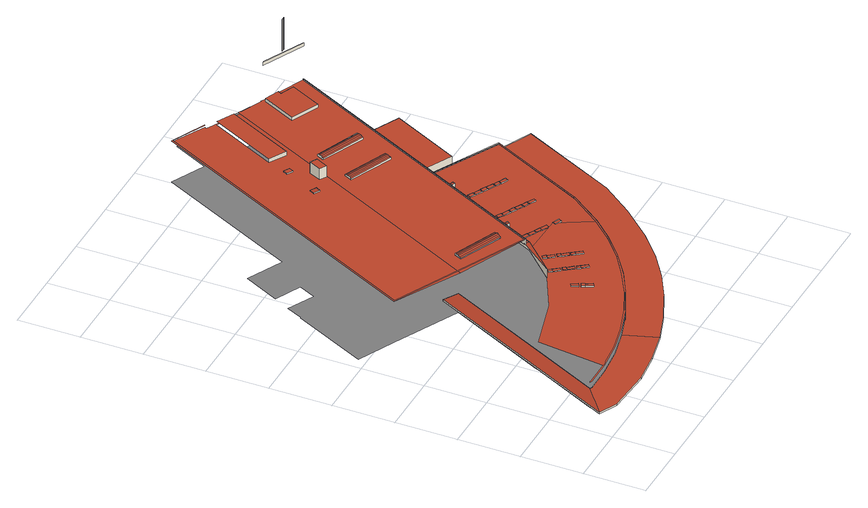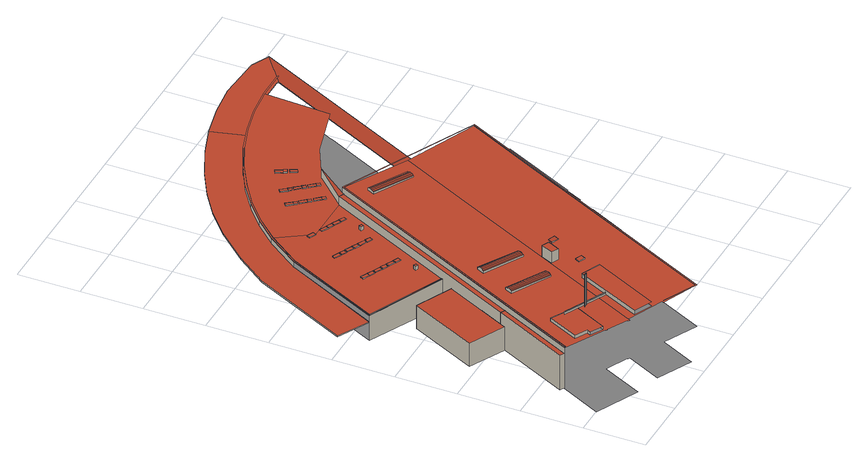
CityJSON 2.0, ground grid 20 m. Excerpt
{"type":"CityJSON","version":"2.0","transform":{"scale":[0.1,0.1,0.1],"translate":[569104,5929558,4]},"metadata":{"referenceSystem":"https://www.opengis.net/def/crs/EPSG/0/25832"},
"CityObjects":{
"building1":{"type":"Building","attributes":{"Grundfläche 2D":"9472.435403","Grundhöhe NN":"4.618"},"children":["building1-1","building1-2","building1-3","building1-4","building1-5","building1-6","building1-7","building1-8","building1-9","building1-10","building1-11","building1-12","building1-13","building1-14","building1-15","building1-16","building1-17","building1-18","building1-19","building1-20","building1-21","building1-22","building1-23","building1-24","building1-25","building1-26","building1-27","building1-28","building1-29","building1-30","building1-31","building1-32","building1-33","building1-34","building1-35","building1-36"],"geometry":[{"type":"MultiSurface","lod":"3","boundaries":[[[0,1,2,3,4,5]],[[6,7,8,9]],[[10,11,12,13,14,5,4,3,15,16,17,18,19,20,21,22,23]],[[6,24,25,26]],[[27,28,29,30,31,2,1,0,32,33,34,35,36,37,38,39,40,41,42,43,26,25,44,45,46,47,48,49,50]],[[15,3,2,31]],[[24,6,9,51]],[[52,53,54,55]],[[56,53,52,57]],[[58,59,60,61]],[[62,56,57,63]],[[64,62,63,65]],[[66,64,65,67]],[[68,66,67,69]],[[70,71,68,69]],[[58,61,22,21,72]],[[24,73,44,25]],[[73,24,51,74]],[[16,15,31,30,75]],[[63,57,52,55,76,77,70,69,67,65]],[[58,72,78,59]],[[16,75,17]],[[75,30,29,18,17]],[[73,79,45,44]],[[79,73,74,80]],[[81,82,83,84,85,86,80,74,51,9,8,87,88,89,90,91,92,93,94,95,96,97,98,99,100,101,102,103,104,105,106,107,108,109,110,111,112,113,114,115,116,117,118,119]],[[120,121,122,123,124,125,126,127,128,129],[130,131,132,133],[134,135,136,137]],[[79,138,46,45]],[[19,18,29,28]],[[138,79,80,86]],[[139,140,141,142,143,144,145,146,147,148,149,150]],[[78,151,152,153,60,59]],[[20,19,154,155,156,157,21]],[[158,159,137,136]],[[159,160,134,137]],[[161,162,163,164,165,166,167,168,169,170]],[[138,171,47,46]],[[172,160,159,158]],[[28,27,50,155,154,19]],[[172,158,136,135]],[[160,172,135,134]],[[171,138,86,85]],[[167,173,174,168]],[[152,146,145,153]],[[175,169,168,174]],[[170,169,175,176]],[[161,170,176,177]],[[162,161,177,178]],[[179,180,133,132]],[[181,182,183,83,82,184,72,21,157]],[[163,162,178,185]],[[164,163,185,186]],[[187,165,164,186]],[[188,189,190,191,192,193,194,195,196,197,198,199]],[[178,177,176,175,174,173,187,186,185]],[[193,200,201,194]],[[188,202,203,189]],[[204,195,194,201]],[[196,195,204,205]],[[197,196,205,206]],[[49,156,155,50]],[[198,197,206,207]],[[171,208,48,47]],[[199,198,207,209]],[[188,199,209,202]],[[210,180,179,211]],[[212,213,214,215,216,217,218,219,129,128,127,220],[221,222,223,224,225,226],[76,227,228,71,70,77],[167,166,165,187,173],[193,192,191,190,189,203,229,200]],[[212,220,148,147]],[[157,156,49,181]],[[183,208,84,83]],[[211,179,132,131]],[[200,229,203,202,209,207,206,205,204,201]],[[182,181,230]],[[151,78,72,184,231]],[[208,183,182,230,48]],[[231,184,82,81]],[[232,233,226,225]],[[221,226,233,234]],[[235,236,237,234,233,232]],[[223,222,237,236]],[[235,232,225,224]],[[151,231,81,119]],[[224,223,236,235]],[[238,239,240,241]],[[242,238,241,243]],[[244,245,246,247]],[[248,242,243,249]],[[250,248,249,251]],[[252,250,251,253]],[[254,252,253,255]],[[256,257,258,259,260,261]],[[262,254,255,263]],[[264,262,263,265]],[[266,264,265,267]]],"semantics":{"surfaces":[{"type":"WallSurface"},{"type":"RoofSurface"},{"type":"GroundSurface"}],"values":[0,0,1,0,1,0,0,1,1,1,1,1,1,1,0,0,0,0,0,0,0,1,0,0,0,2,1,0,0,0,1,0,1,0,0,0,0,1,0,0,0,0,0,0,1,1,1,1,0,0,1,1,0,0,0,0,0,1,1,1,0,1,0,1,1,1,1,0,0,0,0,0,1,1,0,0,0,0,1,0,0,0,0,0,0,0,0,0,0,0,0,0,0,0]}}]},
"building1-1":{"type":"BuildingInstallation","parents":["building1"],"geometry":[{"type":"MultiSurface","lod":"3","boundaries":[[[268,269,270,271]],[[270,269,272,273]],[[271,270,273,274]],[[268,271,274,275]],[[269,268,275,272]]],"semantics":{"surfaces":[{"type":"RoofSurface"},{"type":"WallSurface"}],"values":[0,1,1,1,1]}}]},
"building1-2":{"type":"BuildingInstallation","parents":["building1"],"geometry":[{"type":"MultiSurface","lod":"3","boundaries":[[[276,277,278,279,280]],[[281,282,278,277]],[[279,278,282,283]],[[280,279,283,284]],[[284,285,281,277,276,280]]],"semantics":{"surfaces":[{"type":"RoofSurface"},{"type":"WallSurface"}],"values":[0,1,1,1,1]}}]},
"building1-3":{"type":"BuildingInstallation","parents":["building1"],"geometry":[{"type":"MultiSurface","lod":"3","boundaries":[[[286,287,288,289]],[[290,291,289,288]],[[286,289,291,292]],[[292,293,287,286]],[[288,287,293,290]]],"semantics":{"surfaces":[{"type":"RoofSurface"},{"type":"WallSurface"}],"values":[0,1,1,1,1]}}]},
"building1-4":{"type":"BuildingInstallation","parents":["building1"],"geometry":[{"type":"MultiSurface","lod":"3","boundaries":[[[294,295,296,297]],[[296,295,298,299]],[[297,296,299,300]],[[294,297,300,301]],[[295,294,301,298]]],"semantics":{"surfaces":[{"type":"RoofSurface"},{"type":"WallSurface"}],"values":[0,1,1,1,1]}}]},
"building1-5":{"type":"BuildingInstallation","parents":["building1"],"geometry":[{"type":"MultiSurface","lod":"3","boundaries":[[[302,303,304,305]],[[305,304,306,307]],[[302,305,307,308]],[[303,302,308,309]],[[304,303,309,306]]],"semantics":{"surfaces":[{"type":"RoofSurface"},{"type":"WallSurface"}],"values":[0,1,1,1,1]}}]},
"building1-6":{"type":"BuildingInstallation","parents":["building1"],"geometry":[{"type":"MultiSurface","lod":"3","boundaries":[[[310,311,312,313]],[[310,313,314,315]],[[311,310,315,316]],[[312,311,316,317]],[[313,312,317,314]]],"semantics":{"surfaces":[{"type":"RoofSurface"},{"type":"WallSurface"}],"values":[0,1,1,1,1]}}]},
"building1-7":{"type":"BuildingInstallation","parents":["building1"],"geometry":[{"type":"MultiSurface","lod":"3","boundaries":[[[318,319,320,321,322,323]],[[324,325,321,320]],[[323,322,321,325,326,327]],[[327,328,318,323]],[[328,329,319,318]],[[329,324,320,319]]],"semantics":{"surfaces":[{"type":"RoofSurface"},{"type":"WallSurface"}],"values":[0,1,1,1,1,1]}}]},
"building1-8":{"type":"BuildingInstallation","parents":["building1"],"geometry":[{"type":"MultiSurface","lod":"3","boundaries":[[[330,331,332,333]],[[334,335,330,333]],[[336,331,330,335,337]],[[336,338,332,331]],[[333,332,338,334]]],"semantics":{"surfaces":[{"type":"RoofSurface"},{"type":"WallSurface"}],"values":[0,1,1,1,1]}}]},
"building1-9":{"type":"BuildingInstallation","parents":["building1"],"geometry":[{"type":"MultiSurface","lod":"3","boundaries":[[[339,340,341,342]],[[343,344,340,339]],[[344,345,341,340]],[[342,341,345,346]],[[343,339,342,346,347]]],"semantics":{"surfaces":[{"type":"RoofSurface"},{"type":"WallSurface"}],"values":[0,1,1,1,1]}}]},
"building1-10":{"type":"BuildingInstallation","parents":["building1"],"geometry":[{"type":"MultiSurface","lod":"3","boundaries":[[[348,349,350,351]],[[351,350,352,353]],[[348,351,353,354]],[[349,348,354,355]],[[350,349,355,352]]],"semantics":{"surfaces":[{"type":"RoofSurface"},{"type":"WallSurface"}],"values":[0,1,1,1,1]}}]},
"building1-11":{"type":"BuildingInstallation","parents":["building1"],"geometry":[{"type":"MultiSurface","lod":"3","boundaries":[[[356,357,358,359]],[[359,358,360,361]],[[356,359,361,362]],[[357,356,362,363]],[[358,357,363,360]]],"semantics":{"surfaces":[{"type":"RoofSurface"},{"type":"WallSurface"}],"values":[0,1,1,1,1]}}]},
"building1-12":{"type":"BuildingInstallation","parents":["building1"],"geometry":[{"type":"MultiSurface","lod":"3","boundaries":[[[364,365,366,367]],[[364,367,368,369]],[[365,364,369,370]],[[366,365,370,371]],[[367,366,371,368]]],"semantics":{"surfaces":[{"type":"RoofSurface"},{"type":"WallSurface"}],"values":[0,1,1,1,1]}}]},
"building1-13":{"type":"BuildingInstallation","parents":["building1"],"geometry":[{"type":"MultiSurface","lod":"3","boundaries":[[[372,373,374,375]],[[375,374,376,377]],[[372,375,377,378]],[[373,372,378,379]],[[374,373,379,376]]],"semantics":{"surfaces":[{"type":"RoofSurface"},{"type":"WallSurface"}],"values":[0,1,1,1,1]}}]},
"building1-14":{"type":"BuildingInstallation","parents":["building1"],"geometry":[{"type":"MultiSurface","lod":"3","boundaries":[[[380,381,382,383,384]],[[385,386,380,384]],[[382,381,380,386,387,388]],[[383,382,388,389]],[[389,385,384,383]]],"semantics":{"surfaces":[{"type":"RoofSurface"},{"type":"WallSurface"}],"values":[0,1,1,1,1]}}]},
"building1-15":{"type":"BuildingInstallation","parents":["building1"],"geometry":[{"type":"MultiSurface","lod":"3","boundaries":[[[390,391,392,393]],[[394,395,391,390]],[[392,391,395,396]],[[396,397,393,392]],[[390,393,397,394]]],"semantics":{"surfaces":[{"type":"RoofSurface"},{"type":"WallSurface"}],"values":[0,1,1,1,1]}}]},
"building1-16":{"type":"BuildingInstallation","parents":["building1"],"geometry":[{"type":"MultiSurface","lod":"3","boundaries":[[[398,399,400,401]],[[401,400,402,403]],[[398,401,403,404]],[[399,398,404,405]],[[400,399,405,402]]],"semantics":{"surfaces":[{"type":"RoofSurface"},{"type":"WallSurface"}],"values":[0,1,1,1,1]}}]},
"building1-17":{"type":"BuildingInstallation","parents":["building1"],"geometry":[{"type":"MultiSurface","lod":"3","boundaries":[[[406,407,408,409]],[[409,408,410,411]],[[406,409,411,412]],[[407,406,412,413]],[[408,407,413,410]]],"semantics":{"surfaces":[{"type":"RoofSurface"},{"type":"WallSurface"}],"values":[0,1,1,1,1]}}]},
"building1-18":{"type":"BuildingInstallation","parents":["building1"],"geometry":[{"type":"MultiSurface","lod":"3","boundaries":[[[414,415,416,417]],[[417,416,418,419]],[[414,417,419,420]],[[415,414,420,421]],[[416,415,421,418]]],"semantics":{"surfaces":[{"type":"RoofSurface"},{"type":"WallSurface"}],"values":[0,1,1,1,1]}}]},
"building1-19":{"type":"BuildingInstallation","parents":["building1"],"geometry":[{"type":"MultiSurface","lod":"3","boundaries":[[[422,423,424,425]],[[425,424,426,427]],[[422,425,427,428]],[[423,422,428,429]],[[424,423,429,426]]],"semantics":{"surfaces":[{"type":"RoofSurface"},{"type":"WallSurface"}],"values":[0,1,1,1,1]}}]},
"building1-20":{"type":"BuildingInstallation","parents":["building1"],"geometry":[{"type":"MultiSurface","lod":"3","boundaries":[[[430,431,432,433]],[[433,432,434,435]],[[430,433,435,436]],[[431,430,436,437]],[[432,431,437,434]]],"semantics":{"surfaces":[{"type":"RoofSurface"},{"type":"WallSurface"}],"values":[0,1,1,1,1]}}]},
"building1-21":{"type":"BuildingInstallation","parents":["building1"],"geometry":[{"type":"MultiSurface","lod":"3","boundaries":[[[438,439,440,441]],[[441,440,442,443]],[[438,441,443,444]],[[439,438,444,445]],[[440,439,445,442]]],"semantics":{"surfaces":[{"type":"RoofSurface"},{"type":"WallSurface"}],"values":[0,1,1,1,1]}}]},
"building1-22":{"type":"BuildingInstallation","parents":["building1"],"geometry":[{"type":"MultiSurface","lod":"3","boundaries":[[[446,447,448,449,450]],[[451,452,448,447]],[[452,453,449,448]],[[453,454,450,449]],[[447,446,450,454,20,451]]],"semantics":{"surfaces":[{"type":"RoofSurface"},{"type":"WallSurface"}],"values":[0,1,1,1,1]}}]},
"building1-23":{"type":"BuildingInstallation","parents":["building1"],"geometry":[{"type":"MultiSurface","lod":"3","boundaries":[[[455,456,457,458]],[[458,457,459,460]],[[455,458,460,461]],[[456,455,461,462]],[[457,456,462,459]]],"semantics":{"surfaces":[{"type":"RoofSurface"},{"type":"WallSurface"}],"values":[0,1,1,1,1]}}]},
"building1-24":{"type":"BuildingInstallation","parents":["building1"],"geometry":[{"type":"MultiSurface","lod":"3","boundaries":[[[463,464,465,466]],[[463,466,467,468]],[[466,465,469,467]],[[464,463,468,470]],[[465,464,470,469]]],"semantics":{"surfaces":[{"type":"RoofSurface"},{"type":"WallSurface"}],"values":[0,1,1,1,1]}}]},
"building1-25":{"type":"BuildingInstallation","parents":["building1"],"geometry":[{"type":"MultiSurface","lod":"3","boundaries":[[[471,472,473,474]],[[474,473,475,476]],[[471,474,476,477]],[[472,471,477,478]],[[473,472,478,475]]],"semantics":{"surfaces":[{"type":"RoofSurface"},{"type":"WallSurface"}],"values":[0,1,1,1,1]}}]},
"building1-26":{"type":"BuildingInstallation","parents":["building1"],"geometry":[{"type":"MultiSurface","lod":"3","boundaries":[[[479,480,481,482]],[[482,481,483,484]],[[479,482,484,485]],[[480,479,485,486]],[[481,480,486,483]]],"semantics":{"surfaces":[{"type":"RoofSurface"},{"type":"WallSurface"}],"values":[0,1,1,1,1]}}]},
"building1-27":{"type":"BuildingInstallation","parents":["building1"],"geometry":[{"type":"MultiSurface","lod":"3","boundaries":[[[487,488,489,490]],[[490,489,491,492]],[[487,490,492,493]],[[488,487,493,494]],[[489,488,494,491]]],"semantics":{"surfaces":[{"type":"RoofSurface"},{"type":"WallSurface"}],"values":[0,1,1,1,1]}}]},
"building1-28":{"type":"BuildingInstallation","parents":["building1"],"geometry":[{"type":"MultiSurface","lod":"3","boundaries":[[[495,496,497,498]],[[498,497,499,500]],[[495,498,500,501]],[[496,495,501,502]],[[497,496,502,499]]],"semantics":{"surfaces":[{"type":"RoofSurface"},{"type":"WallSurface"}],"values":[0,1,1,1,1]}}]},
"building1-29":{"type":"BuildingInstallation","parents":["building1"],"geometry":[{"type":"MultiSurface","lod":"3","boundaries":[[[503,504,505,506]],[[506,505,507,508]],[[503,506,508,509]],[[504,503,509,510]],[[505,504,510,507]]],"semantics":{"surfaces":[{"type":"RoofSurface"},{"type":"WallSurface"}],"values":[0,1,1,1,1]}}]},
"building1-30":{"type":"BuildingInstallation","parents":["building1"],"geometry":[{"type":"MultiSurface","lod":"3","boundaries":[[[511,512,513,514]],[[514,513,515,516]],[[511,514,516,517]],[[512,511,517,518]],[[513,512,518,515]]],"semantics":{"surfaces":[{"type":"RoofSurface"},{"type":"WallSurface"}],"values":[0,1,1,1,1]}}]},
"building1-31":{"type":"BuildingInstallation","parents":["building1"],"geometry":[{"type":"MultiSurface","lod":"3","boundaries":[[[519,520,521,522]],[[522,521,523,524]],[[519,522,524,525]],[[520,519,525,526]],[[521,520,526,523]]],"semantics":{"surfaces":[{"type":"RoofSurface"},{"type":"WallSurface"}],"values":[0,1,1,1,1]}}]},
"building1-32":{"type":"BuildingInstallation","parents":["building1"],"geometry":[{"type":"MultiSurface","lod":"3","boundaries":[[[527,528,529,530]],[[530,529,531,532]],[[527,530,532,533]],[[528,527,533,534]],[[529,528,534,531]]],"semantics":{"surfaces":[{"type":"RoofSurface"},{"type":"WallSurface"}],"values":[0,1,1,1,1]}}]},
"building1-33":{"type":"BuildingInstallation","parents":["building1"],"geometry":[{"type":"MultiSurface","lod":"3","boundaries":[[[535,536,537,538]],[[538,537,539,540]],[[535,538,540,541]],[[536,535,541,542]],[[537,536,542,539]]],"semantics":{"surfaces":[{"type":"RoofSurface"},{"type":"WallSurface"}],"values":[0,1,1,1,1]}}]},
"building1-34":{"type":"BuildingInstallation","parents":["building1"],"geometry":[{"type":"MultiSurface","lod":"3","boundaries":[[[543,544,545,546]],[[547,548,546,545]],[[543,546,548,549]],[[544,543,549,550]],[[550,547,545,544]]],"semantics":{"surfaces":[{"type":"RoofSurface"},{"type":"WallSurface"}],"values":[0,1,1,1,1]}}]},
"building1-35":{"type":"BuildingInstallation","parents":["building1"],"geometry":[{"type":"MultiSurface","lod":"3","boundaries":[[[551,552,553,554]],[[554,553,555,556]],[[551,554,556,557]],[[552,551,557,558]],[[553,552,558,555]]],"semantics":{"surfaces":[{"type":"RoofSurface"},{"type":"WallSurface"}],"values":[0,1,1,1,1]}}]},
"building1-36":{"type":"BuildingInstallation","parents":["building1"],"geometry":[{"type":"MultiSurface","lod":"3","boundaries":[[[559,560,561,562]],[[561,560,563,564]],[[562,561,564,565]],[[559,562,565,566]],[[560,559,566,563]]],"semantics":{"surfaces":[{"type":"RoofSurface"},{"type":"WallSurface"}],"values":[0,1,1,1,1]}}]},
"building2":{"type":"Building","attributes":{"Grundfläche 2D":"1965.142736","Grundhöhe NN":"11.114"},"geometry":[{"type":"Solid","lod":"3","boundaries":[[[[567,568,569,570,571,572,573,574,575,576,577,578,579,580,581,582,583,584]],[[575,585,586,587,588,589,590,591,592,576]],[[588,593,594,595,589]],[[568,567,596,597]],[[569,568,597,598]],[[570,569,598,599]],[[571,570,599,600]],[[572,571,600,601]],[[573,572,601,602]],[[574,573,602,603]],[[575,574,603,604]],[[585,575,604,605]],[[586,585,605,606]],[[587,586,606,607]],[[588,587,607,608]],[[609,594,593,588,608,610]],[[595,594,609,611]],[[589,595,611,612]],[[590,589,612,613]],[[591,590,613,614]],[[592,591,614,615]],[[576,592,615,616]],[[577,576,616,617]],[[578,577,617,618]],[[579,578,618,619]],[[580,579,619,620]],[[581,580,620,621]],[[582,581,621,622]],[[583,582,622,623]],[[584,583,623,624]],[[567,584,624,596]],[[606,605,604,603,602,601,600,599,598,597,596,624,623,622,621,620,619,618,617,616,615,614,613,612,611,609,610,608,607]]]],"semantics":{"surfaces":[{"type":"RoofSurface"},{"type":"WallSurface"},{"type":"GroundSurface"}],"values":[[0,0,0,1,1,1,1,1,1,1,1,1,1,1,1,1,1,1,1,1,1,1,1,1,1,1,1,1,1,1,1,2]]}}]},
"building3":{"type":"Building","attributes":{"Grundfläche 2D":"313.853342","Grundhöhe NN":"4.739"},"geometry":[{"type":"Solid","lod":"3","boundaries":[[[[625,626,627,628]],[[629,630,628,627]],[[630,631,625,628]],[[631,632,626,625]],[[632,629,627,626]],[[632,631,630,629]]]],"semantics":{"surfaces":[{"type":"RoofSurface"},{"type":"WallSurface"},{"type":"GroundSurface"}],"values":[[0,1,1,1,1,2]]}}]},
"building4":{"type":"Building","attributes":{"Grundfläche 2D":"46.265901","Grundhöhe NN":"4.729"},"geometry":[{"type":"Solid","lod":"3","boundaries":[[[[151,231,184,633]],[[231,151,634,635]],[[184,231,635,636]],[[633,184,636,637]],[[151,633,637,634]],[[635,634,637,636]]]],"semantics":{"surfaces":[{"type":"RoofSurface"},{"type":"WallSurface"},{"type":"GroundSurface"}],"values":[[0,1,1,1,1,2]]}}]}
},
"vertices":[
[470,182,95],[551,219,95],[552,219,95],[552,219,93],[551,219,93],[470,182,93],[554,216,93],[472,179,93],[472,179,6],[554,216,6],[219,338,100],[201,122,93],[294,133,93],[383,153,93],[384,154,93],[632,265,93],[706,316,93],[708,318,93],[774,376,93],[837,443,93],[773,549,96],[617,552,100],[516,449,100],[393,385,100],[634,261,93],[634,261,95],[554,216,95],[912,545,95],[837,443,95],[774,376,95],[707,317,95],[632,265,95],[384,154,95],[383,153,95],[294,133,95],[201,122,95],[115,122,95],[111,123,95],[106,122,95],[114,118,95],[201,119,95],[295,129,95],[384,150,95],[472,179,95],[709,314,95],[776,373,95],[840,441,95],[916,545,95],[1069,858,95],[1064,856,95],[913,547,95],[634,261,6],[576,627,156],[444,692,148],[442,688,146],[574,624,155],[446,697,150],[578,632,158],[617,552,131],[601,560,132],[598,554,132],[516,449,131],[449,701,151],[581,637,159],[451,706,150],[583,641,158],[453,710,148],[585,646,156],[454,713,146],[586,649,155],[586,649,148],[454,713,142],[617,552,130],[709,314,93],[709,314,6],[707,317,93],[574,624,148],[585,646,148],[601,560,130],[776,373,93],[776,373,6],[925,1222,6],[940,1215,6],[824,977,6],[1069,858,6],[916,545,6],[840,441,6],[384,150,6],[295,129,6],[201,119,6],[114,118,6],[106,122,6],[214,340,6],[214,342,6],[372,664,6],[158,769,6],[40,827,6],[156,1065,6],[157,1065,6],[182,1117,6],[268,1075,6],[294,1129,6],[213,1168,6],[210,1170,6],[266,1286,6],[383,1229,6],[606,1686,6],[716,1632,6],[772,1745,6],[885,1690,6],[830,1576,6],[836,1573,6],[835,1570,6],[904,1537,6],[905,1539,6],[909,1536,6],[973,1668,6],[1111,1600,6],[1046,1468,6],[1045,1468,6],[713,1624,146],[716,1630,146],[608,1682,151],[333,1118,150],[331,1114,150],[275,999,150],[162,769,150],[383,662,140],[651,1212,140],[826,1569,140],[744,1604,144],[800,1576,141],[696,1362,141],[639,1390,144],[646,1263,141],[669,1251,140],[650,1212,140],[627,1224,141],[840,441,93],[716,1630,153],[716,1632,153],[606,1686,153],[300,1059,153],[299,1058,153],[158,769,153],[598,554,153],[1045,1468,153],[1042,1470,153],[596,558,153],[162,769,153],[608,1682,153],[1045,1468,130],[1045,1468,150],[598,554,150],[912,545,93],[913,547,93],[1064,856,93],[823,974,100],[650,1212,179],[627,1224,179],[646,1263,179],[669,1153,151],[671,1157,150],[674,1162,148],[675,1165,146],[675,1165,142],[665,1143,142],[663,1140,142],[663,1140,146],[665,1143,148],[667,1148,150],[916,545,93],[669,1251,179],[795,1075,148],[795,1075,155],[797,1079,156],[799,1084,158],[801,1089,159],[803,1093,158],[696,1362,155],[639,1390,157],[823,974,102],[824,977,102],[824,977,100],[940,1215,130],[805,1097,156],[807,1100,155],[807,1100,148],[732,1280,146],[732,1280,142],[728,1272,142],[726,1268,142],[721,1258,142],[720,1255,142],[720,1255,146],[721,1258,148],[724,1263,150],[726,1268,151],[728,1272,150],[730,1277,148],[852,1190,148],[852,1190,155],[864,1215,155],[864,1215,148],[853,1194,156],[856,1199,158],[858,1204,159],[860,1208,158],[1069,858,93],[862,1212,156],[744,1604,157],[800,1576,155],[1042,1470,150],[908,1535,144],[909,1536,144],[905,1539,144],[904,1537,144],[835,1570,141],[836,1573,141],[830,1576,140],[596,558,150],[908,1527,144],[951,1505,146],[946,1495,146],[989,1475,148],[940,1375,148],[854,1417,144],[442,688,142],[444,692,142],[853,1194,148],[1066,860,95],[925,1222,130],[940,1375,159],[854,1417,155],[908,1527,155],[989,1475,159],[946,1495,157],[951,1505,157],[987,1509,390],[986,1510,390],[986,1510,277],[987,1509,277],[989,1509,390],[989,1509,277],[1044,1471,277],[913,1536,277],[913,1536,280],[1044,1471,280],[990,1509,390],[990,1509,277],[991,1509,390],[991,1509,277],[992,1509,390],[992,1509,277],[994,1509,390],[994,1509,277],[908,1535,269],[1045,1468,269],[1046,1468,269],[1046,1468,280],[1045,1468,280],[908,1535,280],[995,1509,390],[995,1509,277],[996,1509,390],[996,1509,277],[997,1510,390],[997,1510,277],
[518,375,100],[508,369,100],[519,348,100],[529,354,100],[508,369,98],[519,348,97],[529,354,97],[518,375,98],
[522,343,100],[521,343,100],[526,332,100],[537,338,100],[532,348,100],[521,343,97],[526,332,96],[537,338,96],[532,348,97],[522,343,97],
[548,315,99],[537,336,99],[527,331,99],[538,310,99],[527,331,96],[538,310,96],[548,315,96],[537,336,96],
[559,455,102],[552,464,102],[543,457,102],[550,447,102],[552,464,99],[543,457,99],[550,447,99],[559,455,99],
[575,435,101],[560,453,101],[551,446,101],[566,428,101],[551,446,99],[566,428,98],[575,435,98],[560,453,99],
[577,414,101],[586,422,101],[579,431,101],[570,423,101],[570,423,98],[577,414,98],[586,422,98],[579,431,98],
[601,402,100],[586,420,100],[578,413,100],[593,394,100],[593,395,100],[601,401,100],[578,413,98],[593,394,97],[593,395,97],[601,401,97],[601,402,97],[586,420,98],
[603,381,99],[612,388,99],[605,397,99],[596,390,99],[596,390,97],[603,381,96],[612,388,96],[608,385,96],[605,397,97],
[604,380,99],[619,361,99],[628,368,99],[613,387,99],[604,380,96],[619,361,96],[628,368,96],[613,387,96],[609,384,96],
[614,498,102],[606,507,102],[597,499,102],[605,490,102],[597,499,99],[605,490,99],[614,498,99],[606,507,99],
[629,478,101],[614,496,101],[605,489,101],[620,471,101],[605,489,99],[620,471,98],[629,478,98],[614,496,99],
[632,457,101],[640,464,101],[633,473,101],[624,466,101],[624,466,98],[632,457,97],[640,464,97],[633,473,98],
[656,444,100],[641,462,100],[632,455,100],[647,437,100],[632,455,97],[647,437,97],[656,444,97],[641,462,97],
[658,424,99],[664,429,99],[667,431,99],[659,440,99],[650,433,99],[650,433,97],[658,424,96],[664,429,96],[667,431,96],[659,440,96],
[659,423,99],[674,404,99],[682,411,99],[667,430,99],[659,423,96],[674,404,95],[682,411,95],[667,430,96],
[688,593,101],[672,601,101],[667,590,101],[683,582,101],[667,590,99],[683,582,99],[688,593,99],[672,601,99],
[711,581,100],[690,592,100],[685,581,100],[706,571,100],[685,581,98],[706,571,98],[711,581,98],[690,592,98],
[730,572,100],[714,580,100],[709,570,100],[725,562,100],[709,570,98],[725,562,97],[730,572,97],[714,580,98],
[704,662,112],[696,666,112],[691,657,112],[700,653,112],[691,657,99],[700,653,99],[704,662,99],[696,666,99],
[753,561,99],[732,572,99],[727,561,99],[748,551,99],[727,561,97],[748,551,97],[753,561,97],[732,572,97],
[581,1213,146],[561,1223,147],[553,1207,147],[573,1198,146],[553,1207,144],[573,1198,143],[581,1213,143],[561,1223,144],
[773,549,98],[769,540,98],[790,530,98],[796,540,98],[774,551,98],[769,540,96],[790,530,95],[796,540,95],[774,551,96],
[748,703,101],[732,711,101],[726,700,101],[742,692,101],[726,700,99],[742,692,98],[748,703,98],[732,711,99],
[771,691,100],[749,701,100],[744,691,100],[766,680,100],[766,680,98],[771,691,98],[744,691,98],[749,701,98],
[790,682,100],[774,690,100],[769,679,100],[785,671,100],[769,679,98],[785,671,97],[790,682,97],[774,690,98],
[813,670,99],[792,681,99],[787,670,99],[808,660,99],[787,670,97],[808,660,97],[813,670,97],[792,681,97],
[635,1323,146],[615,1333,147],[607,1318,147],[627,1308,146],[607,1318,144],[627,1308,143],[635,1323,143],[615,1333,144],
[833,661,98],[817,669,98],[811,658,98],[827,650,98],[811,658,96],[827,650,96],[833,661,96],[817,669,96],
[856,649,98],[835,660,98],[830,649,98],[851,639,98],[830,649,96],[851,639,95],[856,649,95],[835,660,96],
[805,820,101],[789,828,101],[784,817,101],[800,809,101],[784,817,99],[800,809,98],[805,820,98],[789,828,99],
[828,808,100],[807,818,100],[802,808,100],[823,797,100],[802,808,98],[823,797,98],[828,808,98],[807,818,98],
[815,887,112],[806,891,112],[802,882,112],[811,878,112],[802,882,99],[811,878,99],[815,887,99],[806,891,99],
[848,799,100],[832,807,100],[826,796,100],[842,788,100],[826,796,98],[842,788,97],[848,799,97],[832,807,98],
[871,787,99],[850,798,99],[845,787,99],[866,777,99],[845,787,97],[866,777,97],[871,787,97],[850,798,97],
[891,778,98],[874,786,98],[869,775,98],[885,767,98],[869,775,96],[885,767,96],[891,778,96],[874,786,96],
[914,766,98],[892,777,98],[887,766,98],[909,756,98],[892,777,96],[887,766,96],[909,756,95],[914,766,95],
[1069,858,73],[916,545,73],[840,441,73],[776,373,73],[709,314,73],[634,261,73],[554,216,73],[472,179,73],[384,150,73],[416,43,76],[511,75,76],[606,118,76],[694,167,76],[776,225,76],[855,295,76],[944,392,76],[1021,494,76],[1174,806,76],[295,129,73],[201,119,73],[114,118,73],[106,122,73],[7,45,76],[67,17,76],[212,8,76],[313,20,76],[214,340,73],[372,664,73],[322,689,76],[1069,858,71],[916,545,71],[840,441,71],[776,373,71],[709,314,71],[634,261,71],[554,216,71],[472,179,71],[384,150,71],[295,129,71],[201,119,71],[114,118,71],[106,122,71],[372,664,71],[214,340,71],[322,689,71],[7,45,71],[67,17,71],[212,8,71],[313,20,71],[416,43,71],[511,75,71],[606,118,71],[694,167,71],[776,225,71],[855,295,71],[944,392,71],[1021,494,71],[1174,806,71],
[1065,1175,89],[949,1232,90],[842,1014,90],[958,957,89],[842,1014,7],[958,957,7],[1065,1175,7],[949,1232,7],
[1060,1461,130],[1045,1468,7],[925,1222,7],[940,1215,7],[1060,1461,7]
]}
